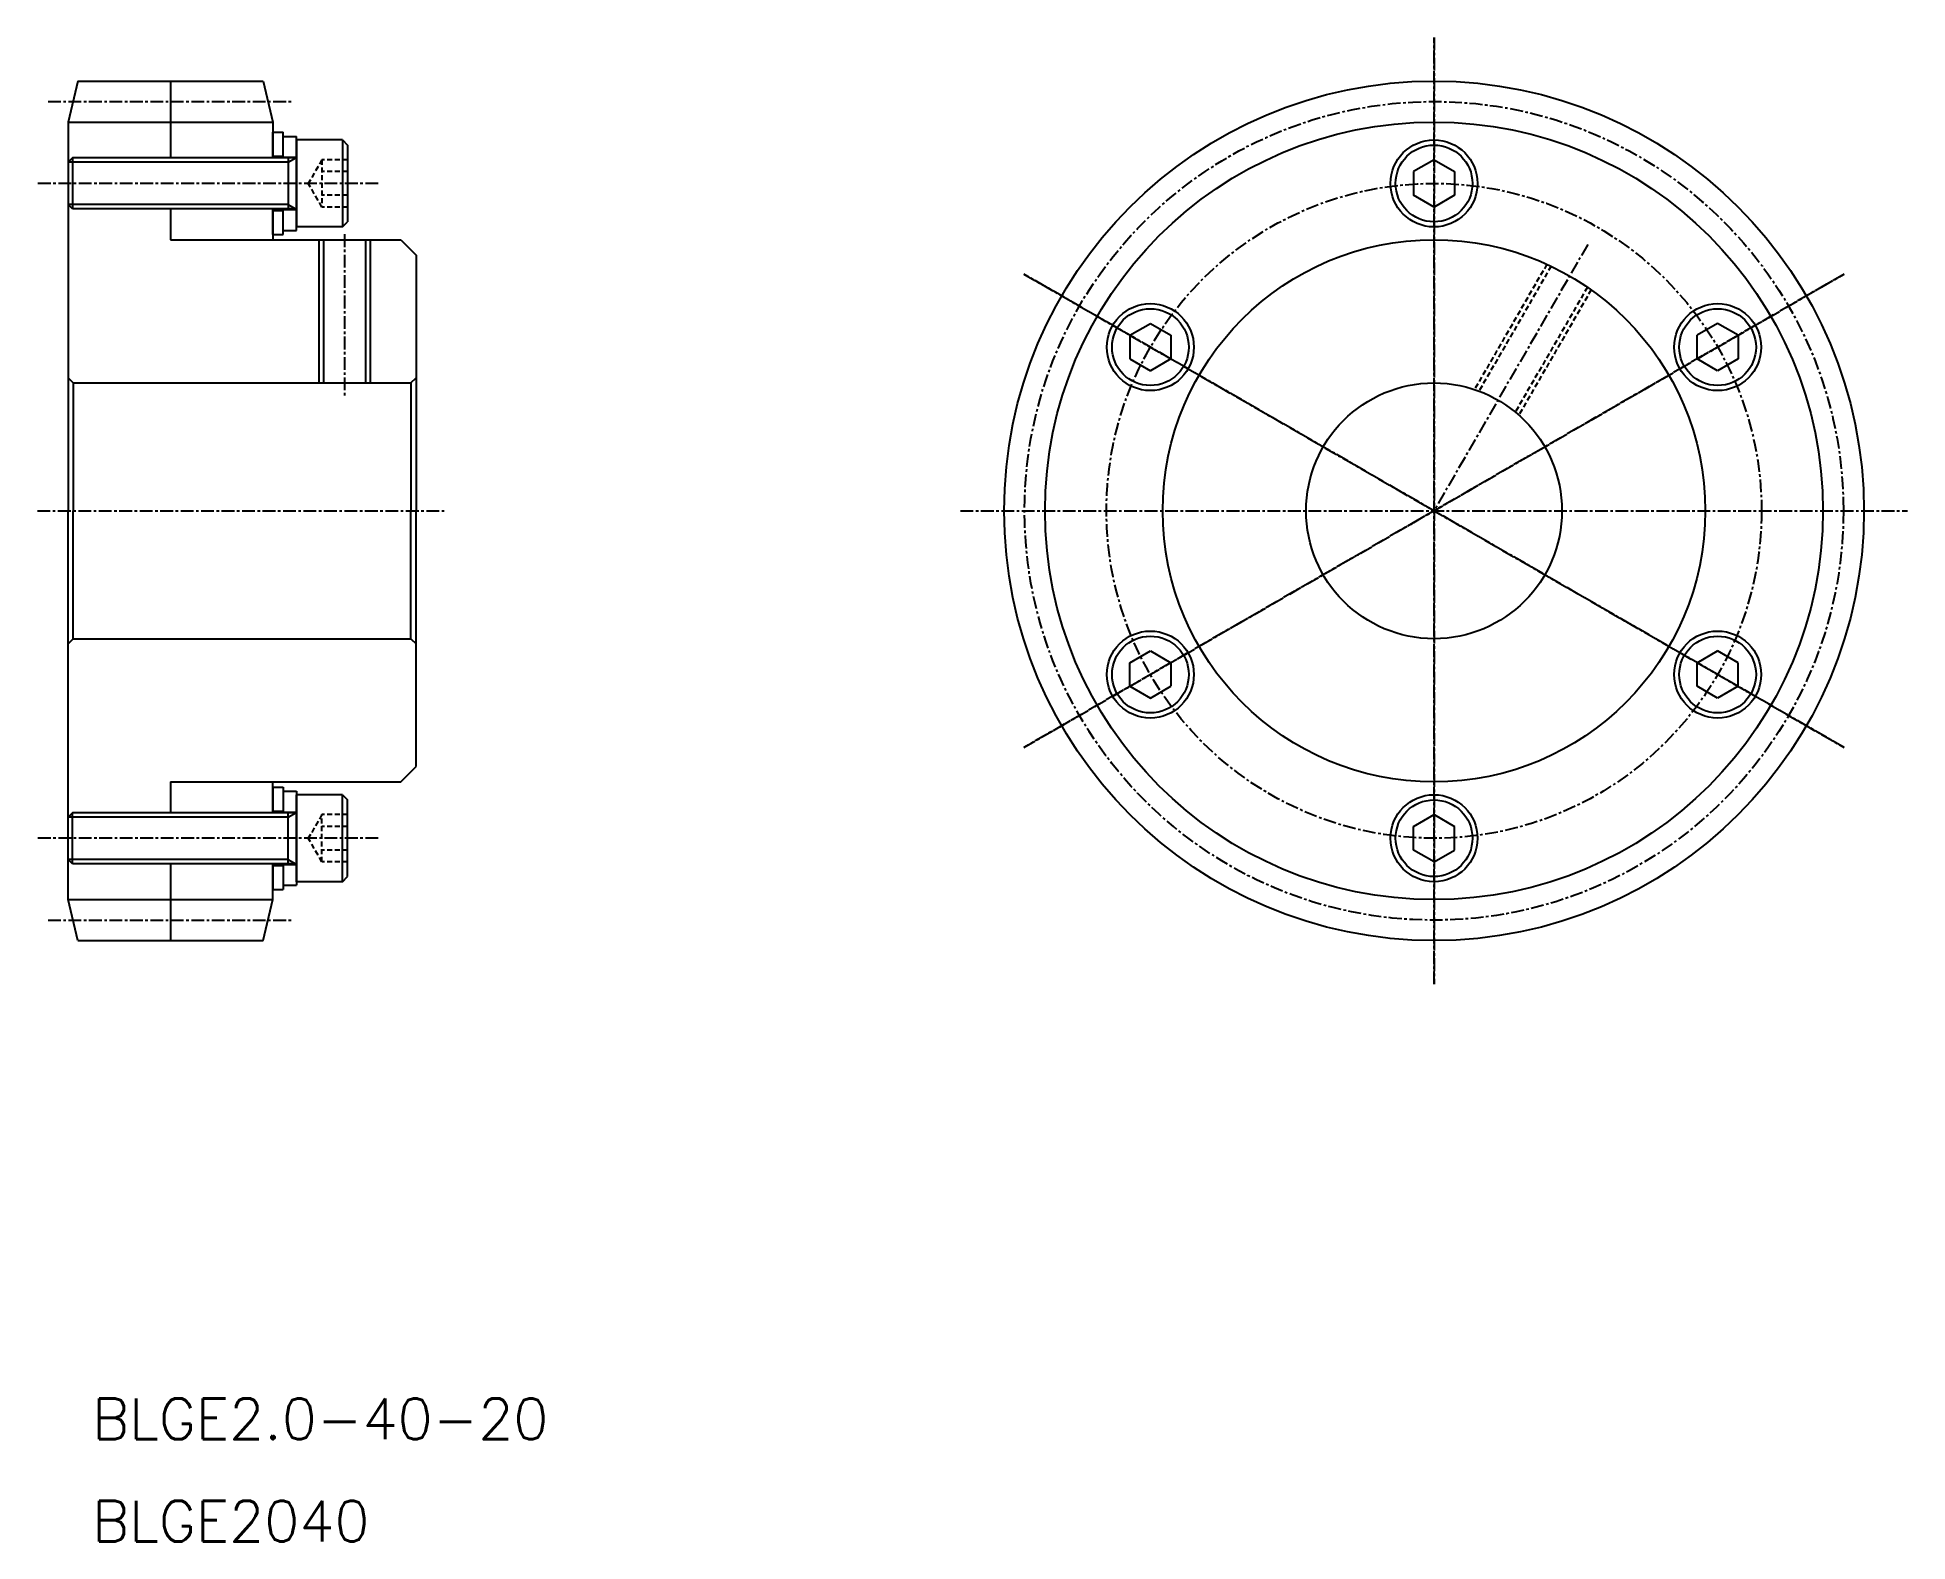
# Model space of a CAD drawing. Extents: x 0 to 183, y 0 to 147.
import ezdxf

# ---------------------------------------------------------------- set-up
doc = ezdxf.new("R2010")
doc.units = 0
doc.linetypes.add('CENTER', pattern=[2, 1.25, -0.25, 0.25, -0.25])
doc.linetypes.add('DASHED', pattern=[0.75, 0.5, -0.25])
doc.layers.get('0').update_dxf_attribs({"linetype": 'CONTINUOUS'})
doc.layers.add('CENTER', color=1, linetype='CENTER')
doc.styles.get("Standard").update_dxf_attribs({"font": 'txt', "bigfont": 'BIGFONT'})

msp = doc.modelspace()

# ---------------------------------------------------------------- linework, layer by layer
at = {"color": 7, "linetype": 'CONTINUOUS'}
for p, q in [((3.94, 142.74), (3, 138.74)), ((3.94, 142.74), (22.06, 142.74)), ((13, 142.74), (13, 135.24)), ((22.06, 142.74), (23, 138.74)), ((3, 138.74), (3, 100.74)), ((3, 138.74), (23, 138.74)), ((23, 138.74), (23, 135.24)), ((23, 135.24), (23, 137.74)), ((23, 137.74), (24, 137.74)), ((24, 135.24), (24, 137.74)), ((24, 135.24), (24, 137.34)), ((24, 137.34), (25.3, 137.34)), ((25.3, 128.14), (25.3, 137.34)), ((3.43, 135.24), (3, 134.81)), ((25.3, 135.24), (3.43, 135.24)), ((3.43, 135.24), (3.43, 130.24)), ((23, 135.39), (24, 135.39)), ((24, 135.29), (25.3, 135.29)), ((24.5, 135.24), (24.5, 130.24)), ((29.8, 136.99), (25.3, 136.99)), ((25.3, 136.99), (25.3, 128.49)), ((29.8, 136.99), (29.8, 128.49)), ((29.8, 136.99), (30.3, 136.49)), ((30.3, 136.49), (30.3, 128.99)), ((3, 134.81), (3, 130.67)), ((136.45, 135.05), (134.45, 133.9)), ((134.45, 133.9), (134.45, 131.59)), ((136.45, 135.05), (138.45, 133.9)), ((138.45, 133.9), (138.45, 131.59)), ((24, 132.74), (24, 132.74)), ((136.45, 130.43), (134.45, 131.59)), ((138.45, 131.59), (136.45, 130.43)), ((3.43, 130.24), (3, 130.67)), ((25.3, 130.24), (3.43, 130.24)), ((13, 130.24), (13, 127.24)), ((23, 130.24), (23, 127.24)), ((23, 127.74), (23, 130.24)), ((23, 130.09), (24, 130.09)), ((24, 127.74), (24, 130.24)), ((24, 128.14), (24, 130.24)), ((24, 130.19), (25.3, 130.19)), ((24, 128.14), (25.3, 128.14)), ((29.8, 128.49), (25.3, 128.49)), ((29.8, 128.49), (30.3, 128.99)), ((13, 127.24), (35.5, 127.24)), ((23, 127.74), (24, 127.74)), ((27.95, 127.24), (27.95, 113.24)), ((32.05, 127.24), (32.05, 113.24)), ((35.5, 127.24), (37, 125.74)), ((37, 125.74), (37, 100.74)), ((106.74, 117.9), (108.74, 119.05)), ((108.74, 119.05), (110.74, 117.9)), ((164.16, 119.05), (162.16, 117.9)), ((166.16, 117.9), (164.16, 119.05)), ((106.74, 117.9), (106.74, 115.59)), ((110.74, 117.9), (110.74, 115.59)), ((162.16, 115.59), (162.16, 117.9)), ((166.16, 117.9), (166.16, 115.59)), ((106.74, 115.59), (108.74, 114.43)), ((110.74, 115.59), (108.74, 114.43)), ((164.16, 114.43), (162.16, 115.59)), ((166.16, 115.59), (164.16, 114.43)), ((3.5, 113.24), (3, 113.74)), ((36.5, 113.24), (37, 113.74)), ((3.5, 113.24), (36.5, 113.24)), ((3.5, 113.24), (3.5, 100.74)), ((36.5, 113.24), (36.5, 100.74)), ((3, 111.24), (3, 111.24)), ((3, 100.74), (3, 100.74)), ((3, 62.74), (3, 100.74)), ((3, 100.74), (3, 100.74)), ((3.5, 88.24), (3.5, 100.74)), ((36.5, 88.24), (36.5, 100.74)), ((37, 75.74), (37, 100.74)), ((3, 90.24), (3, 90.24)), ((3.5, 88.24), (3, 87.74)), ((3.5, 88.24), (36.5, 88.24)), ((36.5, 88.24), (37, 87.74)), ((106.74, 85.9), (108.74, 87.05)), ((106.74, 83.59), (106.74, 85.9)), ((108.74, 87.05), (110.74, 85.9)), ((110.74, 85.9), (110.74, 83.59)), ((162.16, 85.9), (164.16, 87.05)), ((162.16, 83.59), (162.16, 85.9)), ((166.16, 85.9), (164.16, 87.05)), ((166.16, 83.59), (166.16, 85.9)), ((106.74, 83.59), (108.74, 82.43)), ((108.74, 82.43), (110.74, 83.59)), ((164.16, 82.43), (162.16, 83.59)), ((166.16, 83.59), (164.16, 82.43)), ((35.5, 74.24), (37, 75.74)), ((13, 74.24), (35.5, 74.24)), ((13, 74.24), (13, 71.24)), ((23, 71.24), (23, 74.24)), ((23, 73.74), (23, 71.24)), ((23, 73.74), (24, 73.74)), ((24, 73.74), (24, 71.24)), ((24, 73.34), (24, 71.24)), ((24, 73.34), (25.3, 73.34)), ((25.3, 73.34), (25.3, 64.14)), ((23, 71.39), (24, 71.39)), ((24, 71.29), (25.3, 71.29)), ((29.8, 72.99), (25.3, 72.99)), ((25.3, 64.49), (25.3, 72.99)), ((29.8, 64.49), (29.8, 72.99)), ((29.8, 72.99), (30.3, 72.49)), ((30.3, 64.99), (30.3, 72.49)), ((3.43, 71.24), (3, 70.81)), ((3, 66.67), (3, 70.81)), ((25.3, 71.24), (3.43, 71.24)), ((3.43, 66.24), (3.43, 71.24)), ((24.5, 66.24), (24.5, 71.24)), ((134.45, 69.9), (136.45, 71.05)), ((134.45, 67.59), (134.45, 69.9)), ((136.45, 71.05), (138.45, 69.9)), ((138.45, 67.59), (138.45, 69.9)), ((24, 68.74), (24, 68.74)), ((3.43, 66.24), (3, 66.68)), ((25.3, 66.24), (3.43, 66.24)), ((13, 66.24), (13, 58.74)), ((23, 62.74), (23, 66.24)), ((23, 66.24), (23, 63.74)), ((23, 66.09), (24, 66.09)), ((24, 66.24), (24, 63.74)), ((24, 66.24), (24, 64.14)), ((24, 66.19), (25.3, 66.19)), ((136.45, 66.43), (134.45, 67.59)), ((136.45, 66.43), (138.45, 67.59)), ((24, 64.14), (25.3, 64.14)), ((29.8, 64.49), (25.3, 64.49)), ((29.8, 64.49), (30.3, 64.99)), ((3, 62.74), (23, 62.74)), ((3.94, 58.74), (3, 62.74)), ((22.06, 58.74), (23, 62.74)), ((23, 63.74), (24, 63.74)), ((3.94, 58.74), (22.06, 58.74))]:
    msp.add_line(p, q, dxfattribs=at)
at = {"color": 3, "linetype": 'CONTINUOUS'}
for p, q in [((24.5, 134.81), (25.25, 135.24)), ((24.5, 134.81), (3, 134.81)), ((24.5, 130.67), (3, 130.67)), ((24.5, 130.67), (25.25, 130.24)), ((27.5, 127.24), (27.5, 113.24)), ((32.5, 127.24), (32.5, 113.24)), ((24.5, 70.81), (3, 70.81)), ((24.5, 70.81), (25.25, 71.24)), ((24.5, 66.68), (3, 66.68)), ((24.5, 66.68), (25.25, 66.24))]:
    msp.add_line(p, q, dxfattribs=at)
at = {"color": 3, "linetype": 'DASHED'}
for p, q in [((27.8, 135.05), (26.47, 132.74)), ((27.13, 133.9), (27.13, 133.9)), ((27.47, 134.47), (27.47, 134.47)), ((27.8, 135.05), (27.8, 130.43)), ((30.3, 135.05), (27.8, 135.05)), ((30.3, 133.9), (27.8, 133.9)), ((27.8, 130.43), (26.47, 132.74)), ((30.3, 131.59), (27.8, 131.59)), ((30.3, 130.43), (27.8, 130.43)), ((147.48, 124.84), (140.43, 112.64)), ((147.89, 124.65), (140.86, 112.47)), ((151.44, 122.6), (144.41, 110.42)), ((151.81, 122.34), (144.76, 110.14)), ((27.8, 71.05), (26.47, 68.74)), ((27.8, 66.43), (27.8, 71.05)), ((30.3, 71.05), (27.8, 71.05)), ((30.3, 69.9), (27.8, 69.9)), ((27.8, 66.43), (26.47, 68.74)), ((27.13, 67.59), (27.13, 67.59)), ((27.47, 67.01), (27.47, 67.01)), ((30.3, 67.59), (27.8, 67.59)), ((30.3, 66.43), (27.8, 66.43))]:
    msp.add_line(p, q, dxfattribs=at)
at = {"color": 7, "linetype": 'CONTINUOUS'}
for centre, radius in [((136.45, 100.74), 42), ((136.45, 132.74), 4.25), ((136.45, 132.74), 3.75), ((136.45, 100.74), 26.5), ((108.74, 116.74), 4.25), ((164.16, 116.74), 4.25), ((108.74, 116.74), 3.75), ((164.16, 116.74), 3.75), ((136.45, 100.74), 12.5), ((108.74, 84.74), 4.25), ((108.74, 84.74), 3.75), ((164.16, 84.74), 4.25), ((164.16, 84.74), 3.75), ((136.45, 68.74), 4.25), ((136.45, 68.74), 3.75)]:
    msp.add_circle(centre, radius, dxfattribs=at)
at = {"color": 3, "linetype": 'CONTINUOUS'}
msp.add_circle((136.45, 100.74), 38, dxfattribs=at)
at = {"layer": 'CENTER', "color": 1, "linetype": 'CENTER'}
for p, q in [((136.45, 147.01), (136.45, 54.47)), ((136.45, 54.47), (136.45, 147.01)), ((1.04, 140.74), (24.96, 140.74)), ((33.3, 132.74), (0, 132.74)), ((30, 127.77), (30, 112.01)), ((151.48, 126.78), (136.45, 100.74)), ((96.38, 123.88), (176.52, 77.61)), ((96.38, 77.61), (176.52, 123.88)), ((176.52, 77.61), (96.38, 123.88)), ((176.52, 123.88), (96.38, 77.61)), ((0, 100.74), (40, 100.74)), ((90.18, 100.74), (182.72, 100.74)), ((33.3, 68.74), (0, 68.74)), ((1.04, 60.74), (24.96, 60.74))]:
    msp.add_line(p, q, dxfattribs=at)
for radius in [40, 32]:
    msp.add_circle((136.45, 100.74), radius, dxfattribs=at)

# ---------------------------------------------------------------- texts
at = {"color": 7, "linetype": 'CONTINUOUS'}
for s, p in [('BLGE2.0-40-20', (5.36, 10)), ('BLGE2040', (5.36, 0))]:
    msp.add_text(s, height=4, dxfattribs=at).set_placement(p)

doc.saveas('drawing.dxf')
